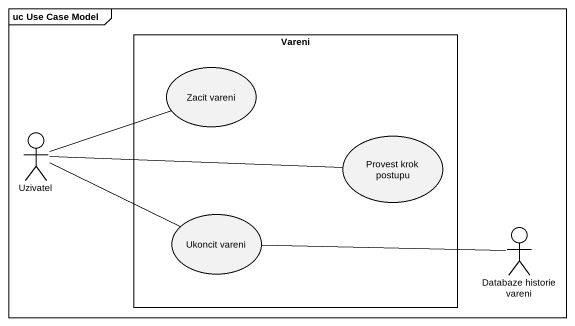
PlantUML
@startuml
mainframe uc Use Case Model
rectangle Vareni {
  usecase "Zacit vareni" as Zacit_vareni
  usecase "Provest krok postupu" as Provest_krok_postupu
  usecase "Ukoncit vareni" as Ukoncit_vareni
}
actor Uzivatel
actor "Databaze historie vareni" as Databaze_historie_vareni
Uzivatel -right- Zacit_vareni
Uzivatel -right- Provest_krok_postupu
Uzivatel -right- Ukoncit_vareni
Ukoncit_vareni -right- Databaze_historie_vareni
@enduml
